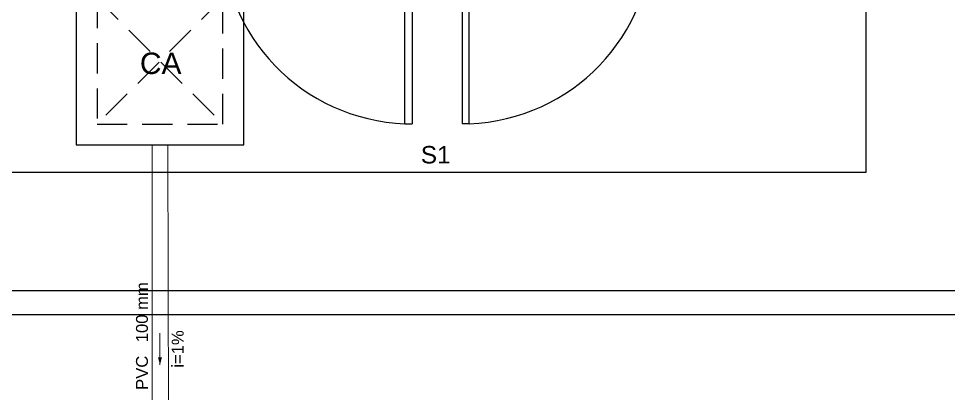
# Model space of a CAD drawing. Header units: millimetres. Extents: x -823 to -490, y -63 to 119.
# Drawn here: x -793.28 to -785.45, y 61.49 to 64.65 of the extents above; entities that cross this region are included whole.
import ezdxf

# ---------------------------------------------------------------- set-up
doc = ezdxf.new("R2010")
doc.units = ezdxf.units.MM
doc.header["$LTSCALE"] = 0.2
doc.header["$MEASUREMENT"] = 0
doc.linetypes.add('DASHED', pattern=[1.905, 1.27, -0.635])
for name, color, linetype, lineweight in [('DI-Detalhes', 1, 'Continuous', 30), ('Textos', 7, 'Continuous', 5), ('TQ-Condutos', 5, 'Continuous', 5), ('TQ-Sentido conduto', 9, 'Continuous', 5), ('TQ-Textos conduto', 7, 'Continuous', 5)]:
    doc.layers.add(name, color=color, linetype=linetype, lineweight=lineweight)
doc.layers.add('Simbolos', color=5, linetype='Continuous')
doc.layers.add('Simbolos_int', color=2, linetype='Continuous')
doc.styles.add('Arial', font='arial.ttf')

msp = doc.modelspace()

# ---------------------------------------------------------------- hatches: boundary and pattern name
at = {"layer": 'TQ-Sentido conduto', "linetype": 'Continuous'}
msp.add_hatch(color=256, dxfattribs=at).paths.add_polyline_path([(-792.09, 61.7341), (-792.0727, 61.7986), (-792.1073, 61.7986)])

# ---------------------------------------------------------------- linework, layer by layer
at = {"linetype": 'Continuous'}
for p, q in [((-790.0252, 63.7643), (-790.0252, 65.3707)), ((-789.965, 65.3707), (-789.965, 63.7643)), ((-789.5436, 65.3707), (-789.5436, 63.7643)), ((-789.4834, 63.7643), (-789.4834, 65.3707))]:
    msp.add_line(p, q, dxfattribs=at)
for p, q in [((-790.0252, 63.7643), (-789.965, 63.7643)), ((-789.4834, 63.7643), (-789.5436, 63.7643)), ((-793.6142, 62.3596), (-717.9169, 62.3596)), ((-803.2332, 62.158), (-717.9169, 62.158))]:
    msp.add_line(p, q)
for centre, start, end in [((-789.966, 65.3707), 179.973, 267.883), ((-789.5426, 65.3707), 272.117, 0.02716)]:
    msp.add_arc(centre, 1.6055, start, end, dxfattribs=at)
at = {"layer": 'DI-Detalhes'}
msp.add_lwpolyline([(-793.39, 69.5312), (-786.1422, 69.5312), (-786.1422, 63.3557), (-793.39, 63.3557), (-793.39, 69.5312)], dxfattribs=at)
at = {"layer": 'Simbolos', "linetype": 'Continuous'}
msp.add_lwpolyline([(-792.7974, 63.5868), (-791.3825, 63.5868), (-791.3825, 65.0018), (-792.7974, 65.0018), (-792.7974, 63.5868), (-792.7974, 63.5868)], dxfattribs=at)
at = {"layer": 'Simbolos_int', "linetype": 'DASHED'}
for p, q in [((-791.5594, 64.8249), (-792.6206, 63.7637)), ((-792.6206, 64.8249), (-791.5594, 63.7637))]:
    msp.add_line(p, q, dxfattribs=at)
msp.add_lwpolyline([(-792.6206, 63.7637), (-791.5594, 63.7637), (-791.5594, 64.8249), (-792.6206, 64.8249), (-792.6206, 63.7637), (-792.6206, 63.7637)], dxfattribs=at)
at = {"layer": 'TQ-Condutos'}
for p, q in [((-792.1568, 63.5868), (-792.1568, 58.5831)), ((-792.0232, 63.5868), (-792.0101, 58.5722))]:
    msp.add_line(p, q, dxfattribs=at)
at = {"layer": 'TQ-Sentido conduto'}
msp.add_lwpolyline([(-792.09, 62.0013), (-792.09, 61.7341)], dxfattribs=at)

# ---------------------------------------------------------------- texts
at = {"layer": 'Simbolos', "insert": (-792.2591, 64.1825), "char_height": 0.18066, "width": 0.701419, "attachment_point": 7, "line_spacing_factor": 0.6, "style": 'Arial'}
msp.add_mtext('CA', dxfattribs=at)
at = {"layer": 'Textos', "insert": (-789.7661, 63.4292), "char_height": 0.14698, "width": 0.50232, "attachment_point": 8, "line_spacing_factor": 0.6, "style": 'Arial'}
msp.add_mtext('S1', dxfattribs=at)
at = {"layer": 'TQ-Textos conduto', "char_height": 0.10021, "rotation": 90.00021, "line_spacing_factor": 0.6, "style": 'Arial'}
for s, insert, width, attachment_point in [('100 mm', (-792.1905, 61.9245), 1.01128, 7), ('i=1%', (-791.8899, 61.8677), 0.630293, 8), ('PVC', (-792.1905, 61.8109), 0.57591, 9)]:
    msp.add_mtext(s, dxfattribs=dict(at, insert=insert, width=width, attachment_point=attachment_point))

doc.saveas('drawing.dxf')
